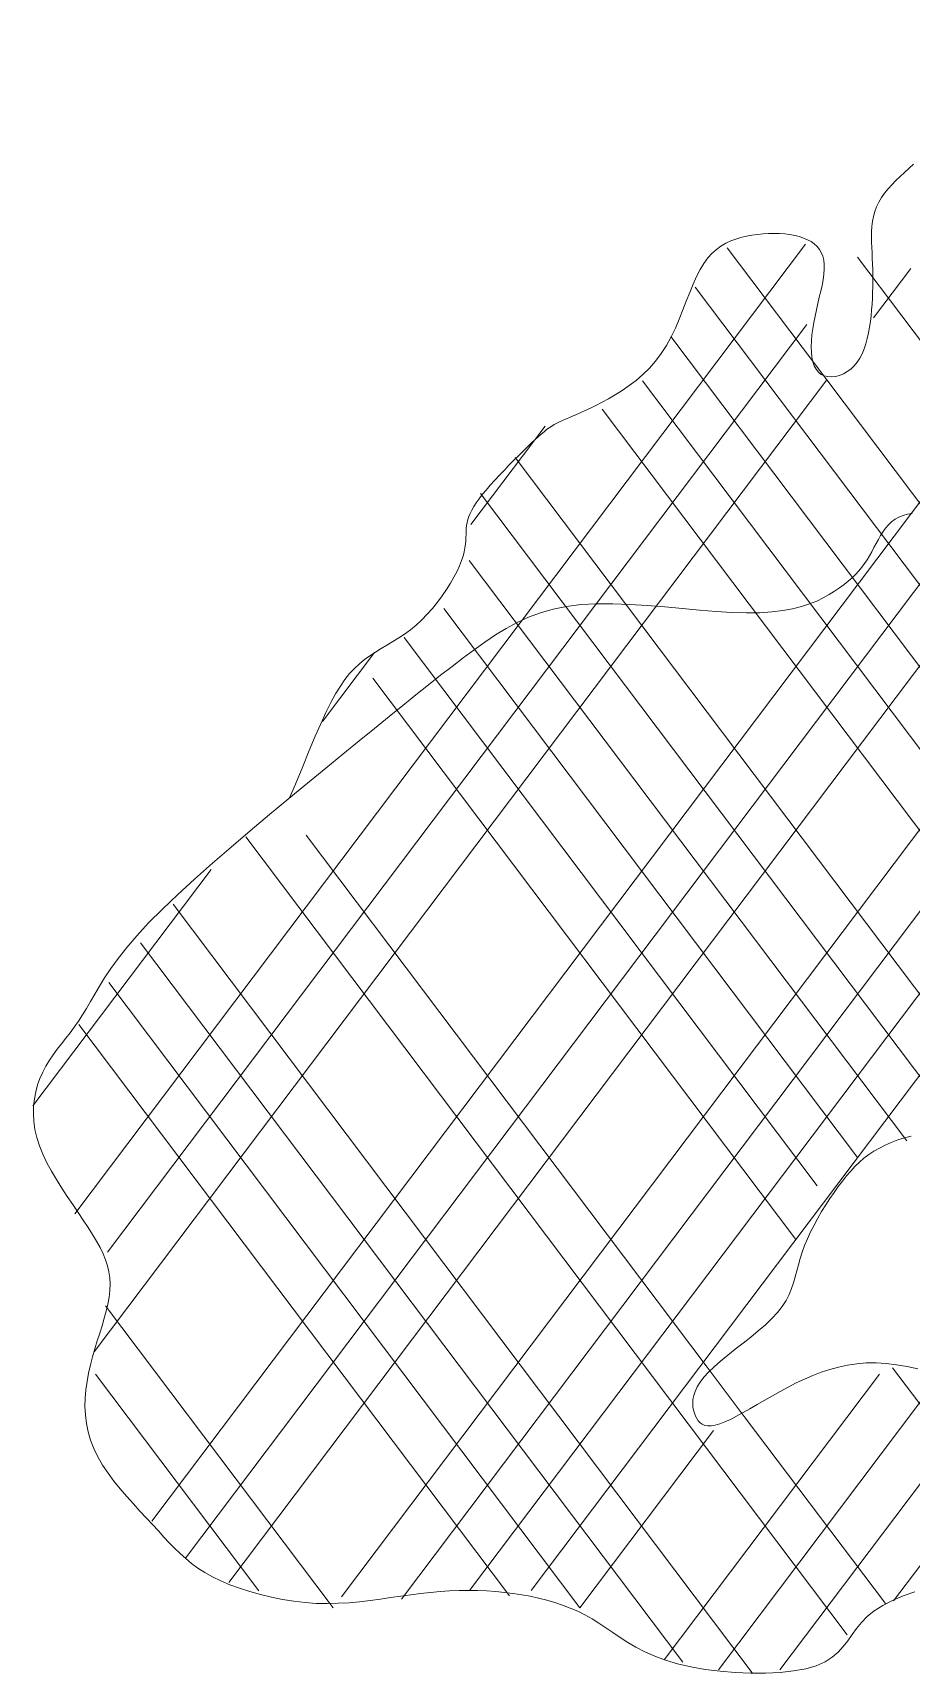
# Model space of a CAD drawing. Header units: metres. Extents: x -2401 to 2401, y 1 to 4503.
# Drawn here: x -2401 to -977, y 1824 to 4483 of the extents above; entities that cross this region are included whole.
import ezdxf

# ---------------------------------------------------------------- set-up
doc = ezdxf.new("R2010")
doc.units = ezdxf.units.M
doc.layers.add('A-DETL-GENF', color=92, linetype='Continuous', lineweight=18)

# ---------------------------------------------------------------- blocks, each defined once
blk = doc.blocks.new('90 boom_aanzicht - 1_ Boom_Schaduw-3645209-00_0 Basismaterialen')
at = {"layer": 'A-DETL-GENF', "lineweight": 13}
for p, q in [((-2153.6, 2010.3), (-295.7, 4475.9)), ((-2083.5, 1970.7), (-190.2, 4483.1)), ((-1900.8, 1947.8), (-4.4, 4464.3)), ((-1803.6, 1944), (54.5, 4409.7)), ((-1693, 1958), (126.8, 4373.1)), ((-1593.2, 1957.8), (224.8, 4370.3)), ((-2333.1, 2568.3), (-1148.4, 4140.5)), ((-1114.2, 3920.5), (-1275.5, 4134.6)), ((182.1, 2465.6), (-1064.2, 4119.6)), ((-1038.2, 4021.3), (-978, 4101.2)), ((-197.7, 2571.6), (-1327.3, 4070.6)), ((-2279.9, 2506.2), (-1146.6, 4010.2)), ((-273.1, 2539), (-1367, 3990.6)), ((-2301.6, 2344.7), (-1114.2, 3920.5)), ((-329.6, 2481.2), (-1412.9, 3918.8)), ((-64.2, 2527.1), (-1114.2, 3920.5)), ((-2208.3, 2070.5), (-839.9, 3886.4)), ((-383.8, 2420.5), (-1478.4, 3873)), ((-1690.9, 3685.9), (-1570.6, 3845.7)), ((-493.1, 2300), (-1619.2, 3794.5)), ((-814.2, 2593.5), (-1675.2, 3736.1)), ((-984.5, 2686.8), (-1693.7, 3627.9)), ((-1064.2, 2659.8), (-1735, 3550)), ((-1129.6, 2613.9), (-1799.4, 3502.7)), ((-1931.7, 3366.5), (-1847.4, 3478.3)), ((-1164.2, 2527.1), (-1849.9, 3437.1)), ((-1080.9, 1885.8), (-2055.9, 3179.6)), ((-1308.1, 2319.9), (-1958, 3182.5)), ((-2401.1, 2743.5), (-2112.2, 3126.9)), ((-1234.8, 1824.5), (-2173.6, 3070.4)), ((-1347.6, 1841.6), (-2226.3, 3007.6)), ((-1514.2, 1929.9), (-2278.1, 2943.7)), ((-1628.6, 1949.1), (-2326.7, 2875.5)), ((-1914.2, 1929.9), (-2283, 2419.3)), ((-1247.9, 2240.1), (-1308.1, 2319.9)), ((-778.7, 2015.5), (-1007.4, 2319)), ((-2034.6, 1957.1), (-2299.4, 2308.5)), ((-1377.7, 1845.6), (-1028.7, 2308.8)), ((-1289.9, 1829.5), (-928.8, 2308.7)), ((-1190, 1829.3), (-853, 2276.6)), ((-1019.2, 1936.6), (-1247.9, 2240.1)), ((-1005.8, 1941), (-777.2, 2244.5)), ((-1514.2, 1929.9), (-1297.5, 2217.4))]:
    blk.add_line(p, q, dxfattribs=at)
at = {"layer": 'A-DETL-GENF'}
for p, q in [((-995.2, 4250.3), (-988.1, 4256.9)), ((-988.1, 4256.9), (-980.8, 4263.5)), ((-980.8, 4263.5), (-973.5, 4270)), ((-1020.4, 4223), (-1014.8, 4230)), ((-1014.8, 4230), (-1008.6, 4236.8)), ((-1008.6, 4236.8), (-1002.1, 4243.6)), ((-1002.1, 4243.6), (-995.2, 4250.3)), ((-1033.5, 4201.1), (-1029.9, 4208.6)), ((-1029.9, 4208.6), (-1025.5, 4215.9)), ((-1025.5, 4215.9), (-1020.4, 4223)), ((-1041.1, 4169.3), (-1040.1, 4177.5)), ((-1040.1, 4177.5), (-1038.6, 4185.6)), ((-1038.6, 4185.6), (-1036.4, 4193.4)), ((-1036.4, 4193.4), (-1033.5, 4201.1)), ((-1269.9, 4145.7), (-1261.7, 4148.8)), ((-1261.7, 4148.8), (-1253.2, 4151.3)), ((-1253.2, 4151.3), (-1244.5, 4153.4)), ((-1244.5, 4153.4), (-1235.6, 4155)), ((-1235.6, 4155), (-1226.6, 4156.3)), ((-1226.6, 4156.3), (-1217.5, 4157.2)), ((-1217.5, 4157.2), (-1208.4, 4157.7)), ((-1208.4, 4157.7), (-1199.4, 4157.9)), ((-1199.4, 4157.9), (-1190.6, 4157.6)), ((-1190.6, 4157.6), (-1182, 4157)), ((-1182, 4157), (-1173.8, 4156)), ((-1173.8, 4156), (-1165.9, 4154.5)), ((-1165.9, 4154.5), (-1158.5, 4152.7)), ((-1158.5, 4152.7), (-1151.6, 4150.4)), ((-1151.6, 4150.4), (-1145.2, 4147.7)), ((-1041.7, 4152.4), (-1041.6, 4160.9)), ((-1041.6, 4143.8), (-1041.7, 4152.4)), ((-1041.6, 4160.9), (-1041.1, 4169.3)), ((-1307, 4118.1), (-1300.2, 4125.6)), ((-1300.2, 4125.6), (-1293, 4132)), ((-1293, 4132), (-1285.6, 4137.4)), ((-1285.6, 4137.4), (-1277.9, 4141.9)), ((-1277.9, 4141.9), (-1269.9, 4145.7)), ((-1145.2, 4147.7), (-1139.5, 4144.6)), ((-1139.5, 4144.6), (-1134.4, 4140.9)), ((-1134.4, 4140.9), (-1129.9, 4136.8)), ((-1129.9, 4136.8), (-1126.1, 4132.1)), ((-1126.1, 4132.1), (-1123, 4126.9)), ((-1123, 4126.9), (-1120.6, 4121.1)), ((-1041.2, 4135), (-1041.6, 4143.8)), ((-1040.8, 4126.2), (-1041.2, 4135)), ((-1040.4, 4117.2), (-1040.8, 4126.2)), ((-1325.4, 4088.2), (-1319.6, 4099.5)), ((-1319.6, 4099.5), (-1313.5, 4109.4)), ((-1313.5, 4109.4), (-1307, 4118.1)), ((-1120.6, 4121.1), (-1119, 4114.7)), ((-1119, 4114.7), (-1118.2, 4107.6)), ((-1118.2, 4100), (-1118.9, 4091.7)), ((-1118.2, 4107.6), (-1118.2, 4100)), ((-1040, 4108.1), (-1040.4, 4117.2)), ((-1039.7, 4099), (-1040, 4108.1)), ((-1039.6, 4089.8), (-1039.7, 4099)), ((-1336.3, 4062.3), (-1330.9, 4075.7)), ((-1330.9, 4075.7), (-1325.4, 4088.2)), ((-1121.8, 4073.7), (-1123.9, 4064.1)), ((-1120.1, 4082.9), (-1121.8, 4073.7)), ((-1118.9, 4091.7), (-1120.1, 4082.9)), ((-1039.8, 4062), (-1039.6, 4071.3)), ((-1039.5, 4080.6), (-1039.6, 4089.8)), ((-1039.6, 4071.3), (-1039.5, 4080.6)), ((-1347.4, 4033.8), (-1341.8, 4048.3)), ((-1341.8, 4048.3), (-1336.3, 4062.3)), ((-1128.6, 4044.2), (-1131, 4034)), ((-1126.2, 4054.3), (-1128.6, 4044.2)), ((-1123.9, 4064.1), (-1126.2, 4054.3)), ((-1041.5, 4033.8), (-1040.8, 4043.2)), ((-1040.8, 4043.2), (-1040.2, 4052.6)), ((-1040.2, 4052.6), (-1039.8, 4062)), ((-1359.6, 4004.4), (-1353.3, 4019.1)), ((-1353.3, 4019.1), (-1347.4, 4033.8)), ((-1133.2, 4023.7), (-1135.3, 4013.5)), ((-1131, 4034), (-1133.2, 4023.7)), ((-1043.5, 4015), (-1042.4, 4024.4)), ((-1042.4, 4024.4), (-1041.5, 4033.8)), ((-1374, 3976.1), (-1366.5, 3990)), ((-1366.5, 3990), (-1359.6, 4004.4)), ((-1138.1, 3993.3), (-1138.9, 3983.6)), ((-1136.9, 4003.3), (-1138.1, 3993.3)), ((-1135.3, 4013.5), (-1136.9, 4003.3)), ((-1048.6, 3987.6), (-1046.6, 3996.5)), ((-1046.6, 3996.5), (-1044.9, 4005.7)), ((-1044.9, 4005.7), (-1043.5, 4015)), ((-1391.6, 3950.8), (-1382.4, 3963)), ((-1382.4, 3963), (-1374, 3976.1)), ((-1138.9, 3983.6), (-1139.2, 3974.3)), ((-1139.2, 3974.3), (-1138.9, 3965.6)), ((-1138.9, 3965.6), (-1138.1, 3957.4)), ((-1060.7, 3955.7), (-1056.9, 3962.9)), ((-1056.9, 3962.9), (-1053.7, 3970.7)), ((-1053.7, 3970.7), (-1050.9, 3978.9)), ((-1050.9, 3978.9), (-1048.6, 3987.6)), ((-1412.2, 3929.2), (-1401.6, 3939.5)), ((-1401.6, 3939.5), (-1391.6, 3950.8)), ((-1138.1, 3957.4), (-1136.6, 3949.9)), ((-1136.6, 3949.9), (-1134.4, 3943.3)), ((-1134.4, 3943.3), (-1131.4, 3937.6)), ((-1131.4, 3937.6), (-1127.7, 3933)), ((-1081, 3933.8), (-1075.1, 3938.1)), ((-1075.1, 3938.1), (-1069.7, 3943.2)), ((-1069.7, 3943.2), (-1064.9, 3949.1)), ((-1064.9, 3949.1), (-1060.7, 3955.7)), ((-1445.8, 3903.2), (-1434.5, 3911.1)), ((-1434.5, 3911.1), (-1423.3, 3919.7)), ((-1423.3, 3919.7), (-1412.2, 3929.2)), ((-1127.7, 3933), (-1123.3, 3929.4)), ((-1123.3, 3929.4), (-1118.1, 3927)), ((-1118.1, 3927), (-1112.4, 3925.7)), ((-1112.4, 3925.7), (-1106.3, 3925.4)), ((-1106.3, 3925.4), (-1100, 3926.1)), ((-1100, 3926.1), (-1093.6, 3927.7)), ((-1093.6, 3927.7), (-1087.2, 3930.3)), ((-1087.2, 3930.3), (-1081, 3933.8)), ((-1488.2, 3879.1), (-1478.4, 3884.1)), ((-1478.4, 3884.1), (-1467.9, 3889.8)), ((-1467.9, 3889.8), (-1457, 3896.1)), ((-1457, 3896.1), (-1445.8, 3903.2)), ((-1542.6, 3854.8), (-1537.6, 3857)), ((-1537.6, 3857), (-1532.2, 3859.2)), ((-1532.2, 3859.2), (-1526.3, 3861.7)), ((-1526.3, 3861.7), (-1520, 3864.4)), ((-1520, 3864.4), (-1513, 3867.4)), ((-1513, 3867.4), (-1505.5, 3870.8)), ((-1505.5, 3870.8), (-1497.2, 3874.7)), ((-1497.2, 3874.7), (-1488.2, 3879.1)), ((-1581.7, 3828.4), (-1576.9, 3832.6)), ((-1576.9, 3832.6), (-1572.4, 3836.4)), ((-1572.4, 3836.4), (-1568.2, 3839.8)), ((-1568.2, 3839.8), (-1564, 3842.9)), ((-1564, 3842.9), (-1560, 3845.6)), ((-1560, 3845.6), (-1555.9, 3848.1)), ((-1555.9, 3848.1), (-1551.7, 3850.4)), ((-1551.7, 3850.4), (-1547.3, 3852.6)), ((-1547.3, 3852.6), (-1542.6, 3854.8)), ((-1613, 3798.3), (-1605.6, 3805.5)), ((-1605.6, 3805.5), (-1598.8, 3812.2)), ((-1598.8, 3812.2), (-1592.5, 3818.2)), ((-1592.5, 3818.2), (-1586.9, 3823.6)), ((-1586.9, 3823.6), (-1581.7, 3828.4)), ((-1636.7, 3774.3), (-1628.7, 3782.6)), ((-1628.7, 3782.6), (-1620.7, 3790.6)), ((-1620.7, 3790.6), (-1613, 3798.3)), ((-1666.4, 3741.8), (-1659.6, 3749.7)), ((-1659.6, 3749.7), (-1652.3, 3757.8)), ((-1652.3, 3757.8), (-1644.6, 3766)), ((-1644.6, 3766), (-1636.7, 3774.3)), ((-1682.4, 3721.1), (-1677.8, 3727.5)), ((-1677.8, 3727.5), (-1672.5, 3734.4)), ((-1672.5, 3734.4), (-1666.4, 3741.8)), ((-1695.9, 3694), (-1694.2, 3699)), ((-1694.2, 3699), (-1692.1, 3704.1)), ((-1692.1, 3704.1), (-1689.5, 3709.4)), ((-1689.5, 3709.4), (-1686.3, 3715.1)), ((-1686.3, 3715.1), (-1682.4, 3721.1)), ((-1003.5, 3694.6), (-997.2, 3698)), ((-997.2, 3698), (-990.4, 3700.6)), ((-990.4, 3700.6), (-983.2, 3702.6)), ((-983.2, 3702.6), (-975.7, 3704)), ((-1699.1, 3665.2), (-1698.9, 3670.3)), ((-1698.9, 3670.3), (-1698.8, 3675.1)), ((-1698.8, 3675.1), (-1698.4, 3679.8)), ((-1698.4, 3679.8), (-1697.9, 3684.5)), ((-1697.9, 3684.5), (-1697.1, 3689.3)), ((-1697.1, 3689.3), (-1695.9, 3694)), ((-1026.8, 3668.3), (-1022.9, 3674.5)), ((-1022.9, 3674.5), (-1018.7, 3680.3)), ((-1018.7, 3680.3), (-1014.2, 3685.6)), ((-1014.2, 3685.6), (-1009.1, 3690.4)), ((-1009.1, 3690.4), (-1003.5, 3694.6)), ((-1701.8, 3641.9), (-1700.6, 3648.4)), ((-1700.6, 3648.4), (-1699.8, 3654.3)), ((-1699.8, 3654.3), (-1699.3, 3659.9)), ((-1699.3, 3659.9), (-1699.1, 3665.2)), ((-1041.2, 3641.8), (-1037.6, 3648.5)), ((-1037.6, 3648.5), (-1034.1, 3655.2)), ((-1034.1, 3655.2), (-1030.5, 3661.8)), ((-1030.5, 3661.8), (-1026.8, 3668.3)), ((-1713.5, 3610.2), (-1709.4, 3619.1)), ((-1709.4, 3619.1), (-1706.1, 3627.4)), ((-1706.1, 3627.4), (-1703.6, 3634.9)), ((-1703.6, 3634.9), (-1701.8, 3641.9)), ((-1062.2, 3610.8), (-1057.4, 3616.7)), ((-1057.4, 3616.7), (-1052.9, 3622.7)), ((-1052.9, 3622.7), (-1048.7, 3628.9)), ((-1048.7, 3628.9), (-1044.8, 3635.2)), ((-1044.8, 3635.2), (-1041.2, 3641.8)), ((-1730.6, 3580.5), (-1724.2, 3590.7)), ((-1724.2, 3590.7), (-1718.5, 3600.7)), ((-1718.5, 3600.7), (-1713.5, 3610.2)), ((-1086.1, 3588.5), (-1079.3, 3594)), ((-1079.3, 3594), (-1073.1, 3599.5)), ((-1073.1, 3599.5), (-1067.4, 3605.1)), ((-1067.4, 3605.1), (-1062.2, 3610.8)), ((-1745.2, 3560), (-1737.6, 3570.3)), ((-1737.6, 3570.3), (-1730.6, 3580.5)), ((-1130.4, 3562), (-1119.8, 3567.1)), ((-1119.8, 3567.1), (-1110.2, 3572.3)), ((-1110.2, 3572.3), (-1101.5, 3577.7)), ((-1101.5, 3577.7), (-1093.5, 3583.1)), ((-1093.5, 3583.1), (-1086.1, 3588.5)), ((-1770.6, 3531.3), (-1761.8, 3540.4)), ((-1761.8, 3540.4), (-1753.3, 3550)), ((-1753.3, 3550), (-1745.2, 3560)), ((-1597.6, 3535.6), (-1578.2, 3542.8)), ((-1578.2, 3542.8), (-1557.8, 3548.7)), ((-1557.8, 3548.7), (-1536, 3553.2)), ((-1536, 3553.2), (-1512.6, 3556.1)), ((-1512.6, 3556.1), (-1487.4, 3557.5)), ((-1487.4, 3557.5), (-1460.9, 3557.6)), ((-1460.9, 3557.6), (-1433.2, 3556.5)), ((-1433.2, 3556.5), (-1405, 3554.7)), ((-1405, 3554.7), (-1376.5, 3552.4)), ((-1376.5, 3552.4), (-1348.2, 3549.8)), ((-1348.2, 3549.8), (-1320.4, 3547.3)), ((-1320.4, 3547.3), (-1293.6, 3545.1)), ((-1293.6, 3545.1), (-1268.2, 3543.4)), ((-1268.2, 3543.4), (-1244.5, 3542.6)), ((-1244.5, 3542.6), (-1222.9, 3542.9)), ((-1222.9, 3542.9), (-1203.3, 3544.2)), ((-1203.3, 3544.2), (-1185.6, 3546.4)), ((-1185.6, 3546.4), (-1169.6, 3549.4)), ((-1169.6, 3549.4), (-1155.1, 3553.1)), ((-1155.1, 3553.1), (-1142.1, 3557.3)), ((-1142.1, 3557.3), (-1130.4, 3562)), ((-1798.4, 3508.5), (-1789, 3515.3)), ((-1789, 3515.3), (-1779.7, 3522.9)), ((-1779.7, 3522.9), (-1770.6, 3531.3)), ((-1651.2, 3506.9), (-1633.8, 3517.5)), ((-1633.8, 3517.5), (-1616, 3527.1)), ((-1616, 3527.1), (-1597.6, 3535.6)), ((-1845.7, 3479.2), (-1836.5, 3484.9)), ((-1836.5, 3484.9), (-1827, 3490.5)), ((-1827, 3490.5), (-1817.5, 3496.2)), ((-1817.5, 3496.2), (-1808, 3502.1)), ((-1808, 3502.1), (-1798.4, 3508.5)), ((-1685.7, 3483), (-1668.4, 3495.4)), ((-1668.4, 3495.4), (-1651.2, 3506.9)), ((-1879.8, 3452.6), (-1871.8, 3460.1)), ((-1871.8, 3460.1), (-1863.5, 3467)), ((-1863.5, 3467), (-1854.7, 3473.3)), ((-1854.7, 3473.3), (-1845.7, 3479.2)), ((-1721.4, 3456), (-1703.3, 3469.8)), ((-1703.3, 3469.8), (-1685.7, 3483)), ((-1902.6, 3423.7), (-1895.1, 3434.6)), ((-1895.1, 3434.6), (-1887.6, 3444.2)), ((-1887.6, 3444.2), (-1879.8, 3452.6)), ((-1759.6, 3426.1), (-1740.1, 3441.5)), ((-1740.1, 3441.5), (-1721.4, 3456)), ((-1917.9, 3397.3), (-1910.2, 3411.4)), ((-1910.2, 3411.4), (-1902.6, 3423.7)), ((-1801.3, 3392.8), (-1780, 3409.9)), ((-1780, 3409.9), (-1759.6, 3426.1)), ((-1934.4, 3363.1), (-1925.9, 3381.3)), ((-1925.9, 3381.3), (-1917.9, 3397.3)), ((-1823.7, 3374.7), (-1801.3, 3392.8)), ((-1943.4, 3342.7), (-1934.4, 3363.1)), ((-1872.2, 3335.2), (-1847.3, 3355.5)), ((-1847.3, 3355.5), (-1823.7, 3374.7)), ((-1953.1, 3319.7), (-1943.4, 3342.7)), ((-1898.5, 3313.7), (-1872.2, 3335.2)), ((-1963.6, 3293.9), (-1953.1, 3319.7)), ((-1926.3, 3290.9), (-1898.5, 3313.7)), ((-1975.5, 3264.9), (-1963.6, 3293.9)), ((-1955.7, 3266.8), (-1926.3, 3290.9)), ((-1986.1, 3241.7), (-1955.7, 3266.8)), ((-1984.9, 3242.7), (-1975.5, 3264.9)), ((-2017.3, 3215.8), (-1986.1, 3241.7)), ((-2048.6, 3189.5), (-2017.3, 3215.8)), ((-2079.6, 3163.1), (-2048.6, 3189.5)), ((-2109.8, 3136.9), (-2079.6, 3163.1)), ((-2138.8, 3111.2), (-2109.8, 3136.9)), ((-2191, 3062.5), (-2166, 3086.3)), ((-2166, 3086.3), (-2138.8, 3111.2)), ((-2213.3, 3040.1), (-2191, 3062.5)), ((-2232.5, 3019.4), (-2213.3, 3040.1)), ((-2248.9, 3000.2), (-2232.5, 3019.4)), ((-2274.6, 2966.3), (-2262.8, 2982.6)), ((-2262.8, 2982.6), (-2248.9, 3000.2)), ((-2284.7, 2951.3), (-2274.6, 2966.3)), ((-2300.7, 2924.6), (-2293.2, 2937.4)), ((-2293.2, 2937.4), (-2284.7, 2951.3)), ((-2320.3, 2890.9), (-2313.9, 2901.4)), ((-2313.9, 2901.4), (-2307.5, 2912.6)), ((-2307.5, 2912.6), (-2300.7, 2924.6)), ((-2333.8, 2871.3), (-2326.9, 2880.9)), ((-2326.9, 2880.9), (-2320.3, 2890.9)), ((-2354.7, 2844.2), (-2347.8, 2853.1)), ((-2347.8, 2853.1), (-2340.7, 2862.1)), ((-2340.7, 2862.1), (-2333.8, 2871.3)), ((-2374.2, 2817.4), (-2368, 2826.5)), ((-2368, 2826.5), (-2361.5, 2835.4)), ((-2361.5, 2835.4), (-2354.7, 2844.2)), ((-2389.6, 2788), (-2385.1, 2798.3)), ((-2385.1, 2798.3), (-2379.9, 2808)), ((-2379.9, 2808), (-2374.2, 2817.4)), ((-2398.6, 2754.7), (-2396.4, 2766.3)), ((-2396.4, 2766.3), (-2393.4, 2777.4)), ((-2393.4, 2777.4), (-2389.6, 2788)), ((-2400.2, 2730.6), (-2399.9, 2742.9)), ((-2399.9, 2742.9), (-2398.6, 2754.7)), ((-2399.5, 2718.1), (-2400.2, 2730.6)), ((-2397.7, 2705.2), (-2399.5, 2718.1)), ((-2394.7, 2692.1), (-2397.7, 2705.2)), ((-2390.5, 2678.7), (-2394.7, 2692.1)), ((-999, 2688.3), (-1009.5, 2684.4)), ((-988.2, 2691.8), (-999, 2688.3)), ((-977.3, 2694.6), (-988.2, 2691.8)), ((-2385, 2665.1), (-2390.5, 2678.7)), ((-2378.4, 2651.4), (-2385, 2665.1)), ((-1046, 2664.5), (-1053.9, 2658.5)), ((-1037.7, 2670), (-1046, 2664.5)), ((-1028.9, 2675.2), (-1037.7, 2670)), ((-1019.5, 2679.9), (-1028.9, 2675.2)), ((-1009.5, 2684.4), (-1019.5, 2679.9)), ((-2371, 2637.6), (-2378.4, 2651.4)), ((-2362.9, 2623.9), (-2371, 2637.6)), ((-1075.4, 2637.9), (-1082.2, 2630)), ((-1068.5, 2645.2), (-1075.4, 2637.9)), ((-1061.3, 2652.1), (-1068.5, 2645.2)), ((-1053.9, 2658.5), (-1061.3, 2652.1)), ((-2354.3, 2610.3), (-2362.9, 2623.9)), ((-2345.4, 2596.8), (-2354.3, 2610.3)), ((-1095.7, 2612.7), (-1102.4, 2603.2)), ((-1088.9, 2621.7), (-1095.7, 2612.7)), ((-1082.2, 2630), (-1088.9, 2621.7)), ((-2336.4, 2583.6), (-2345.4, 2596.8)), ((-2327.7, 2570.8), (-2336.4, 2583.6)), ((-1115.9, 2582.9), (-1122.5, 2572.2)), ((-1109.2, 2593.3), (-1115.9, 2582.9)), ((-1102.4, 2603.2), (-1109.2, 2593.3)), ((-2319.2, 2558.4), (-2327.7, 2570.8)), ((-2311.3, 2546.5), (-2319.2, 2558.4)), ((-1128.8, 2561.3), (-1134.8, 2550.3)), ((-1122.5, 2572.2), (-1128.8, 2561.3)), ((-2304.1, 2535.2), (-2311.3, 2546.5)), ((-2297.7, 2524.4), (-2304.1, 2535.2)), ((-1145.5, 2528.2), (-1150.1, 2517.3)), ((-1140.4, 2539.2), (-1145.5, 2528.2)), ((-1134.8, 2550.3), (-1140.4, 2539.2)), ((-2292.1, 2514), (-2297.7, 2524.4)), ((-2287.3, 2503.9), (-2292.1, 2514)), ((-2283.3, 2493.9), (-2287.3, 2503.9)), ((-1154, 2506.6), (-1157.3, 2496.2)), ((-1150.1, 2517.3), (-1154, 2506.6)), ((-2280.2, 2484.1), (-2283.3, 2493.9)), ((-2277.8, 2474.3), (-2280.2, 2484.1)), ((-2276.4, 2464.5), (-2277.8, 2474.3)), ((-1162.6, 2476.2), (-1165.2, 2466.4)), ((-1160.1, 2486.1), (-1162.6, 2476.2)), ((-1157.3, 2496.2), (-1160.1, 2486.1)), ((-2275.9, 2454.4), (-2276.4, 2464.5)), ((-2276.2, 2444.1), (-2275.9, 2454.4)), ((-1171.3, 2447.2), (-1175.3, 2437.7)), ((-1168, 2456.8), (-1171.3, 2447.2)), ((-1165.2, 2466.4), (-1168, 2456.8)), ((-2282.2, 2410.9), (-2279.5, 2422.3)), ((-2279.5, 2422.3), (-2277.5, 2433.4)), ((-2277.5, 2433.4), (-2276.2, 2444.1)), ((-1180.2, 2428.1), (-1186.4, 2418.5)), ((-1175.3, 2437.7), (-1180.2, 2428.1)), ((-2288.9, 2387.2), (-2285.4, 2399.2)), ((-2285.4, 2399.2), (-2282.2, 2410.9)), ((-1203.1, 2398.8), (-1213.7, 2388.8)), ((-1194, 2408.7), (-1203.1, 2398.8)), ((-1186.4, 2418.5), (-1194, 2408.7)), ((-2296.7, 2362.4), (-2292.7, 2374.9)), ((-2292.7, 2374.9), (-2288.9, 2387.2)), ((-1237.4, 2368.7), (-1249.9, 2358.8)), ((-1225.2, 2378.8), (-1237.4, 2368.7)), ((-1213.7, 2388.8), (-1225.2, 2378.8)), ((-2304.3, 2336.7), (-2300.5, 2349.7)), ((-2300.5, 2349.7), (-2296.7, 2362.4)), ((-1262.5, 2348.9), (-1274.7, 2339.2)), ((-1249.9, 2358.8), (-1262.5, 2348.9)), ((-2310.7, 2310.3), (-2307.7, 2323.6)), ((-2307.7, 2323.6), (-2304.3, 2336.7)), ((-1296.7, 2320.6), (-1305.9, 2311.9)), ((-1286.2, 2329.8), (-1296.7, 2320.6)), ((-1274.7, 2339.2), (-1286.2, 2329.8)), ((-1123.3, 2311.7), (-1109.4, 2316.3)), ((-1109.4, 2316.3), (-1095.1, 2320.2)), ((-1095.1, 2320.2), (-1080.6, 2323.3)), ((-1080.6, 2323.3), (-1065.6, 2325.5)), ((-1065.6, 2325.5), (-1050.1, 2326.7)), ((-1050.1, 2326.7), (-1034.2, 2326.9)), ((-1034.2, 2326.9), (-1017.8, 2325.9)), ((-1017.8, 2325.9), (-1001, 2323.9)), ((-1001, 2323.9), (-983.8, 2321)), ((-983.8, 2321), (-966.5, 2317.4)), ((-2315, 2283.3), (-2313.2, 2296.9)), ((-2313.2, 2296.9), (-2310.7, 2310.3)), ((-1324.2, 2287.9), (-1327.5, 2280.7)), ((-1319.5, 2295.5), (-1324.2, 2287.9)), ((-1313.5, 2303.5), (-1319.5, 2295.5)), ((-1305.9, 2311.9), (-1313.5, 2303.5)), ((-1189.5, 2280.6), (-1176.6, 2287.6)), ((-1176.6, 2287.6), (-1163.5, 2294.3)), ((-1163.5, 2294.3), (-1150.3, 2300.6)), ((-1150.3, 2300.6), (-1136.9, 2306.4)), ((-1136.9, 2306.4), (-1123.3, 2311.7)), ((-2316.5, 2256.1), (-2316.2, 2269.7)), ((-2316.2, 2269.7), (-2315, 2283.3)), ((-1331, 2267.4), (-1331.4, 2261.4)), ((-1331.4, 2261.4), (-1331.1, 2255.7)), ((-1329.8, 2273.9), (-1331, 2267.4)), ((-1327.5, 2280.7), (-1329.8, 2273.9)), ((-1226.9, 2259.3), (-1214.7, 2266.3)), ((-1214.7, 2266.3), (-1202.3, 2273.5)), ((-1202.3, 2273.5), (-1189.5, 2280.6)), ((-2315.8, 2242.4), (-2316.5, 2256.1)), ((-2314.2, 2228.7), (-2315.8, 2242.4)), ((-1331.1, 2255.7), (-1330.1, 2250.3)), ((-1330.1, 2250.3), (-1328.8, 2245.3)), ((-1328.8, 2245.3), (-1327.1, 2240.7)), ((-1327.1, 2240.7), (-1325, 2236.5)), ((-1325, 2236.5), (-1322.5, 2232.8)), ((-1279.3, 2231.1), (-1270.2, 2235.3)), ((-1270.2, 2235.3), (-1260.3, 2240.4)), ((-1260.3, 2240.4), (-1249.7, 2246.2)), ((-1249.7, 2246.2), (-1238.6, 2252.5)), ((-1238.6, 2252.5), (-1226.9, 2259.3)), ((-2311.5, 2215), (-2314.2, 2228.7)), ((-2307.5, 2201.4), (-2311.5, 2215)), ((-1322.5, 2232.8), (-1319.5, 2229.7)), ((-1319.5, 2229.7), (-1316, 2227.3)), ((-1316, 2227.3), (-1311.8, 2225.6)), ((-1311.8, 2225.6), (-1306.9, 2224.7)), ((-1306.9, 2224.7), (-1301.3, 2224.8)), ((-1301.3, 2224.8), (-1294.8, 2225.8)), ((-1294.8, 2225.8), (-1287.5, 2227.9)), ((-1287.5, 2227.9), (-1279.3, 2231.1)), ((-2302.3, 2187.9), (-2307.5, 2201.4)), ((-2295.7, 2174.4), (-2302.3, 2187.9)), ((-2287.9, 2161.2), (-2295.7, 2174.4)), ((-2279.1, 2148.1), (-2287.9, 2161.2)), ((-2269.5, 2135.2), (-2279.1, 2148.1)), ((-2259.3, 2122.6), (-2269.5, 2135.2)), ((-2248.8, 2110.2), (-2259.3, 2122.6)), ((-2238.1, 2098.3), (-2248.8, 2110.2)), ((-2227.4, 2086.6), (-2238.1, 2098.3)), ((-2217, 2075.4), (-2227.4, 2086.6)), ((-2207, 2064.7), (-2217, 2075.4)), ((-2197.5, 2054.4), (-2207, 2064.7)), ((-2188.6, 2044.6), (-2197.5, 2054.4)), ((-2179.9, 2035.2), (-2188.6, 2044.6)), ((-2171.2, 2026.3), (-2179.9, 2035.2)), ((-2162.4, 2017.7), (-2171.2, 2026.3)), ((-2153.3, 2009.5), (-2162.4, 2017.7)), ((-2143.7, 2001.7), (-2153.3, 2009.5)), ((-2133.4, 1994.2), (-2143.7, 2001.7)), ((-2122.2, 1987.1), (-2133.4, 1994.2)), ((-2109.8, 1980.2), (-2122.2, 1987.1)), ((-2096.2, 1973.6), (-2109.8, 1980.2)), ((-2081.5, 1967.3), (-2096.2, 1973.6)), ((-2065.8, 1961.4), (-2081.5, 1967.3)), ((-2049.3, 1956), (-2065.8, 1961.4)), ((-2032.1, 1951.2), (-2049.3, 1956)), ((-2014.4, 1946.9), (-2032.1, 1951.2)), ((-1996.4, 1943.3), (-2014.4, 1946.9)), ((-1978.1, 1940.4), (-1996.4, 1943.3)), ((-1854.4, 1941.7), (-1871.3, 1939.7)), ((-1837.6, 1944), (-1854.4, 1941.7)), ((-1821.1, 1946.4), (-1837.6, 1944)), ((-1804.7, 1948.8), (-1821.1, 1946.4)), ((-1788.5, 1951.1), (-1804.7, 1948.8)), ((-1772.5, 1953.2), (-1788.5, 1951.1)), ((-1756.7, 1954.9), (-1772.5, 1953.2)), ((-1741, 1956.2), (-1756.7, 1954.9)), ((-1725.5, 1957.2), (-1741, 1956.2)), ((-1710.2, 1957.7), (-1725.5, 1957.2)), ((-1695, 1957.9), (-1710.2, 1957.7)), ((-1680.1, 1957.7), (-1695, 1957.9)), ((-1665.3, 1957.2), (-1680.1, 1957.7)), ((-1650.8, 1956.2), (-1665.3, 1957.2)), ((-1636.4, 1954.9), (-1650.8, 1956.2)), ((-1622.3, 1953.2), (-1636.4, 1954.9)), ((-1608.4, 1951.1), (-1622.3, 1953.2)), ((-1594.7, 1948.6), (-1608.4, 1951.1)), ((-1581.2, 1945.7), (-1594.7, 1948.6)), ((-1568, 1942.4), (-1581.2, 1945.7)), ((-1555.1, 1938.6), (-1568, 1942.4)), ((-1007.8, 1941.6), (-1023.5, 1933.7)), ((-990.4, 1949), (-1007.8, 1941.6)), ((-971.6, 1955.8), (-990.4, 1949)), ((-1959.8, 1938.3), (-1978.1, 1940.4)), ((-1941.6, 1937), (-1959.8, 1938.3)), ((-1923.7, 1936.6), (-1941.6, 1937)), ((-1906, 1937.1), (-1923.7, 1936.6)), ((-1888.5, 1938.1), (-1906, 1937.1)), ((-1871.3, 1939.7), (-1888.5, 1938.1)), ((-1542.4, 1934.3), (-1555.1, 1938.6)), ((-1530, 1929.5), (-1542.4, 1934.3)), ((-1517.9, 1924.2), (-1530, 1929.5)), ((-1506.1, 1918.3), (-1517.9, 1924.2)), ((-1494.6, 1911.8), (-1506.1, 1918.3)), ((-1048.4, 1915.9), (-1057.8, 1906.2)), ((-1037.1, 1925.1), (-1048.4, 1915.9)), ((-1023.5, 1933.7), (-1037.1, 1925.1)), ((-1483.4, 1904.8), (-1494.6, 1911.8)), ((-1472.2, 1897.4), (-1483.4, 1904.8)), ((-1460.9, 1889.6), (-1472.2, 1897.4)), ((-1449.2, 1881.7), (-1460.9, 1889.6)), ((-1065.8, 1896.3), (-1073, 1886.3)), ((-1057.8, 1906.2), (-1065.8, 1896.3)), ((-1436.8, 1873.8), (-1449.2, 1881.7)), ((-1423.5, 1866), (-1436.8, 1873.8)), ((-1409, 1858.4), (-1423.5, 1866)), ((-1087.3, 1866.9), (-1095.5, 1857.9)), ((-1080, 1876.4), (-1087.3, 1866.9)), ((-1073, 1886.3), (-1080, 1876.4)), ((-1393.1, 1851.3), (-1409, 1858.4)), ((-1375.5, 1844.8), (-1393.1, 1851.3)), ((-1356.1, 1839), (-1375.5, 1844.8)), ((-1334.6, 1834.1), (-1356.1, 1839)), ((-1131.1, 1836), (-1148.2, 1831.1)), ((-1116.8, 1842.3), (-1131.1, 1836)), ((-1105.2, 1849.6), (-1116.8, 1842.3)), ((-1095.5, 1857.9), (-1105.2, 1849.6)), ((-1311.4, 1830), (-1334.6, 1834.1)), ((-1287.2, 1826.9), (-1311.4, 1830)), ((-1262.4, 1824.9), (-1287.2, 1826.9)), ((-1237.5, 1823.8), (-1262.4, 1824.9)), ((-1213.2, 1823.9), (-1237.5, 1823.8)), ((-1189.8, 1825.1), (-1213.2, 1823.9)), ((-1168, 1827.5), (-1189.8, 1825.1)), ((-1148.2, 1831.1), (-1168, 1827.5))]:
    blk.add_line(p, q, dxfattribs=at)

msp = doc.modelspace()

# ---------------------------------------------------------------- block references
msp.add_blockref('90 boom_aanzicht - 1_ Boom_Schaduw-3645209-00_0 Basismaterialen', (0, 0))

doc.saveas('drawing.dxf')
